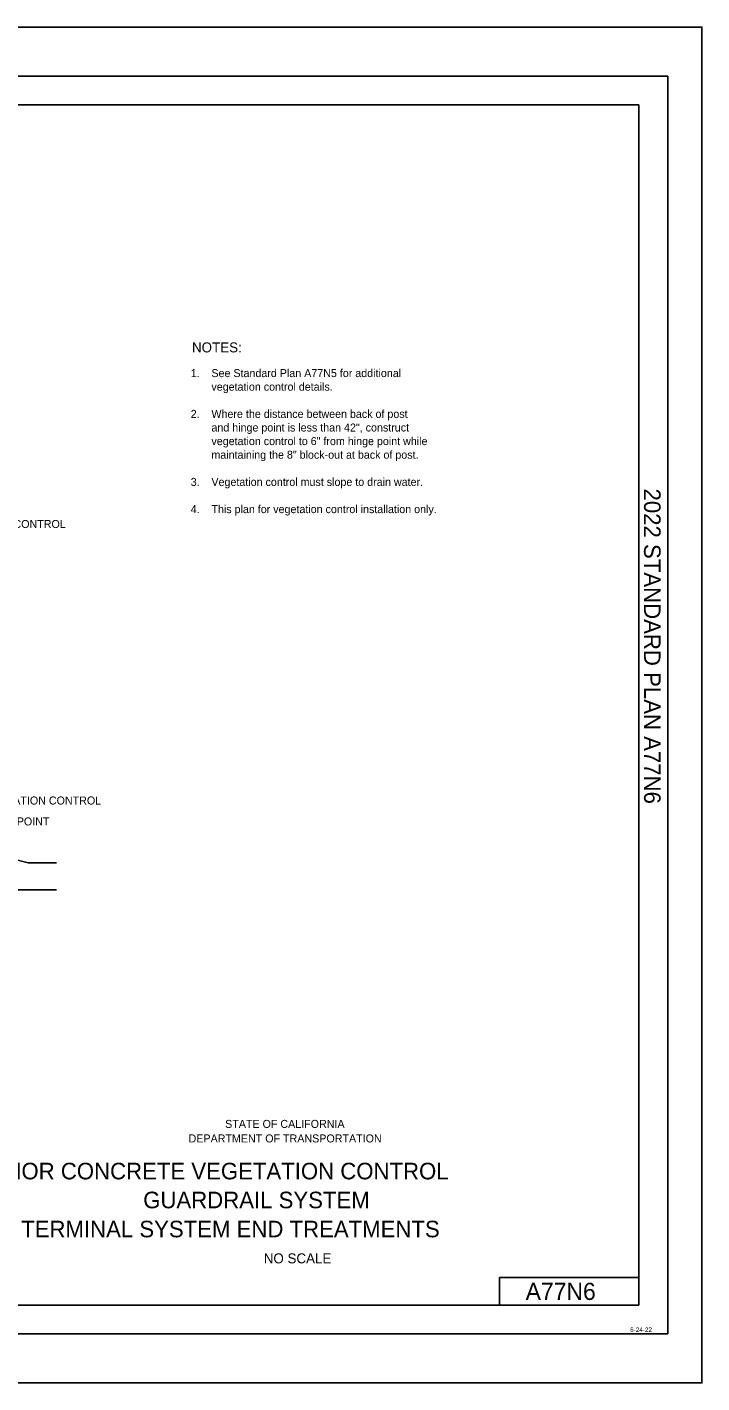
# Model space of a CAD drawing. Extents: x -893 to 867, y -474 to 712.
# Drawn here: x 276 to 867, y -474 to 712 of the extents above; entities that cross this region are included whole.
import ezdxf

# ---------------------------------------------------------------- set-up
doc = ezdxf.new("R2010")
doc.units = 0
for name, color, linetype in [('10 Sheet Format', 7, 'Continuous'), ('57 Undefined', 7, 'Continuous'), ('60 Nongeo Data', 7, 'Continuous')]:
    doc.layers.add(name, color=color, linetype=linetype)

msp = doc.modelspace()

# ---------------------------------------------------------------- linework, layer by layer
at = {"layer": '10 Sheet Format'}
for p, q in [((-813.5, 644), (811.5, 644)), ((811.5, -406), (811.5, 644)), ((689.5, -406), (689.5, -382)), ((689.5, -382), (811.5, -382)), ((198.8, -406), (811.5, -406))]:
    msp.add_line(p, q, dxfattribs=at)
for points in [[(-893.5, -474), (866.5, -474), (866.5, 712), (-893.5, 712)], [(-863.4, 669), (836.6, 669), (836.6, -431), (-863.4, -431)], [(-863.4, 669), (836.6, 669), (836.6, -431), (-863.4, -431)]]:
    msp.add_lwpolyline(points, close=True, dxfattribs=at)
at = {"layer": '60 Nongeo Data'}
for p, q in [((77.6, 29.8), (277, -19)), ((277, -19), (301.7, -19)), ((-333, -42.6), (301.7, -42.6))]:
    msp.add_line(p, q, dxfattribs=at)

# ---------------------------------------------------------------- texts
at = {"layer": '10 Sheet Format'}
msp.add_text('2022 STANDARD PLAN A77N6', height=14.5, rotation=270, dxfattribs=at).set_placement((815.9, 308.3))
for s, height, p in [('STATE OF CALIFORNIA', 7, (449.3, -251)), ('DEPARTMENT OF TRANSPORTATION', 7, (417.3, -263.7)), ('MINOR CONCRETE VEGETATION CONTROL', 14.5, (235.5, -296)), ('GUARDRAIL SYSTEM', 14.5, (377.6, -321.3)), ('FOR TERMINAL SYSTEM END TREATMENTS', 14.5, (224.5, -346.7)), ('NO SCALE', 8.75, (483.1, -369.5)), ('A77N6', 15, (712.3, -401.5)), ('6-24-22', 4, (803.8, -429.5))]:
    msp.add_text(s, height=height, dxfattribs=at).set_placement(p)
at = {"layer": '57 Undefined'}
for s, height, p in [('NOTES:', 8.75, (420.3, 427.4)), ('1.', 7, (419.2, 405.8)), ('See Standard Plan A77N5 for additional', 7, (437.3, 405.8)), ('vegetation control details.', 7, (437.3, 393.9)), ('2.', 7, (419.2, 370.1)), ('Where the distance between back of post', 7, (437.3, 370.1)), ('and hinge point is less than 42", construct', 7, (437.3, 358.2)), ('vegetation control to 6" from hinge point while', 7, (437.3, 346.3)), ('maintaining the 8" block-out at back of post.', 7, (437.3, 334.4)), ('3.', 7, (419.2, 310.6)), ('Vegetation control must slope to drain water.', 7, (437.3, 310.6)), ('4.', 7, (419.2, 286.8)), ('This plan for vegetation control installation only.', 7, (437.3, 286.8)), ('EDGE OF VEGETATION CONTROL', 7, (156.4, 273.8)), ('EDGE OF VEGETATION CONTROL', 7, (187.4, 31.9)), ('HINGE POINT', 7, (234.7, 13.6))]:
    msp.add_text(s, height=height, dxfattribs=at).set_placement(p)

doc.saveas('drawing.dxf')
